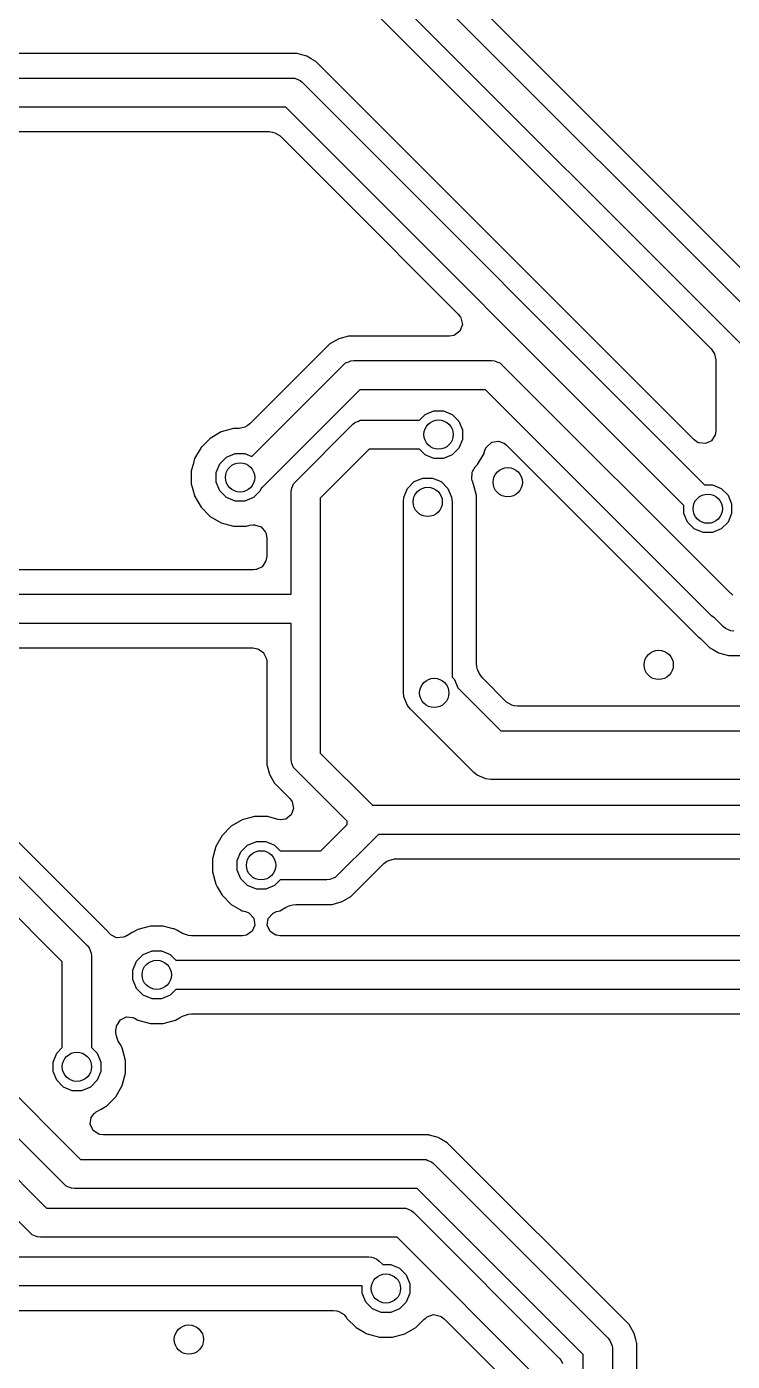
# Model space of a CAD drawing. Header units: inches. Extents: x 0.01 to 5.35, y 0.01 to 3.37.
# Drawn here: x 3.599 to 3.885, y 2.13 to 2.669 of the extents above; entities that cross this region are included whole.
import ezdxf

# ---------------------------------------------------------------- set-up
doc = ezdxf.new("R2010")
doc.units = ezdxf.units.IN
doc.header["$MEASUREMENT"] = 0
doc.layers.add('BLACK', color=250, linetype='CONTINUOUS')

msp = doc.modelspace()

# ---------------------------------------------------------------- linework, layer by layer
at = {"layer": 'BLACK', "linetype": 'CONTINUOUS'}
for p, q in [((3.90338, 2.5564), (3.73354, 2.72624)), ((3.72803, 2.7178), (3.89788, 2.54796)), ((3.8878, 2.54133), (3.72141, 2.70772)), ((3.71905, 2.69613), (3.87601, 2.53917)), ((3.70854, 2.65852), (3.46358, 2.65852)), ((3.71054, 2.65799), (3.70854, 2.65852)), ((3.70854, 2.65852), (3.70854, 2.65852)), ((3.70854, 2.65852), (3.70854, 2.65852)), ((3.71255, 2.65745), (3.71054, 2.65799)), ((3.71054, 2.65799), (3.71054, 2.65799)), ((3.71428, 2.65645), (3.71255, 2.65745)), ((3.71521, 2.65591), (3.71428, 2.65645)), ((3.71428, 2.65645), (3.71428, 2.65645)), ((3.71614, 2.65537), (3.71521, 2.65591)), ((3.86914, 2.50237), (3.71614, 2.65537)), ((3.71614, 2.65537), (3.71614, 2.65537)), ((3.45437, 2.64866), (3.70646, 2.64866)), ((3.70646, 2.64866), (3.70761, 2.64855)), ((3.70761, 2.64855), (3.70796, 2.64841)), ((3.70796, 2.64841), (3.70974, 2.64767)), ((3.70974, 2.64767), (3.71064, 2.64693)), ((3.71064, 2.64693), (3.87331, 2.48426)), ((3.70402, 2.63685), (3.05504, 2.63685)), ((3.86496, 2.47591), (3.70402, 2.63685)), ((3.06156, 2.62699), (3.69721, 2.62699)), ((3.69721, 2.62699), (3.69858, 2.62679)), ((3.69858, 2.62679), (3.69958, 2.6265)), ((3.69958, 2.6265), (3.70165, 2.62527)), ((3.70165, 2.62527), (3.74101, 2.58591)), ((3.74101, 2.58591), (3.75761, 2.5693)), ((3.75761, 2.5693), (3.77374, 2.55318)), ((3.77374, 2.55318), (3.77457, 2.55207)), ((3.77457, 2.55207), (3.77478, 2.55168)), ((3.77478, 2.55168), (3.77537, 2.54899)), ((3.77441, 2.54641), (3.77221, 2.54476)), ((3.77537, 2.54899), (3.77441, 2.54641)), ((3.72177, 2.5412), (3.68947, 2.50889)), ((3.72537, 2.54328), (3.72177, 2.5412)), ((3.72177, 2.5412), (3.72177, 2.5412)), ((3.72177, 2.5412), (3.72177, 2.5412)), ((3.72938, 2.54435), (3.72537, 2.54328)), ((3.72537, 2.54328), (3.72537, 2.54328)), ((3.77022, 2.54435), (3.72938, 2.54435)), ((3.77192, 2.54466), (3.77022, 2.54435)), ((3.77221, 2.54476), (3.77192, 2.54466)), ((3.77221, 2.54476), (3.77221, 2.54476)), ((3.87601, 2.53917), (3.87684, 2.53806)), ((3.87684, 2.53806), (3.87734, 2.53715)), ((3.87734, 2.53715), (3.87793, 2.53481)), ((3.69026, 2.49574), (3.72728, 2.53276)), ((3.72728, 2.53276), (3.72817, 2.53349)), ((3.72817, 2.53349), (3.72942, 2.53401)), ((3.72942, 2.53401), (3.7303, 2.53437)), ((3.7303, 2.53437), (3.73145, 2.53449)), ((3.73145, 2.53449), (3.78723, 2.53449)), ((3.78723, 2.53449), (3.78838, 2.53437)), ((3.78838, 2.53437), (3.78926, 2.53401)), ((3.78926, 2.53401), (3.79051, 2.53349)), ((3.79051, 2.53349), (3.7914, 2.53276)), ((3.7914, 2.53276), (3.88362, 2.44055)), ((3.87793, 2.53481), (3.87793, 2.50629)), ((3.7339, 2.52268), (3.69431, 2.48309)), ((3.78478, 2.52268), (3.7339, 2.52268)), ((3.87612, 2.43134), (3.78478, 2.52268)), ((3.7603, 2.51273), (3.76385, 2.5142)), ((3.76385, 2.5142), (3.76769, 2.5142)), ((3.76769, 2.5142), (3.77123, 2.51273)), ((3.68947, 2.50889), (3.68835, 2.50806)), ((3.70787, 2.48551), (3.73108, 2.50872)), ((3.73108, 2.50872), (3.73197, 2.50946)), ((3.73197, 2.50946), (3.73332, 2.51001)), ((3.73332, 2.51001), (3.7341, 2.51034)), ((3.7341, 2.51034), (3.73525, 2.51045)), ((3.73525, 2.51045), (3.75802, 2.51045)), ((3.75802, 2.51045), (3.7603, 2.51273)), ((3.77123, 2.51273), (3.77395, 2.51001)), ((3.77395, 2.51001), (3.77542, 2.50647)), ((3.6734, 2.50303), (3.66973, 2.49936)), ((3.67789, 2.50563), (3.6734, 2.50303)), ((3.6734, 2.50303), (3.6734, 2.50303)), ((3.6734, 2.50303), (3.6734, 2.50303)), ((3.68291, 2.50697), (3.67789, 2.50563)), ((3.67789, 2.50563), (3.67789, 2.50563)), ((3.6851, 2.50697), (3.68291, 2.50697)), ((3.68744, 2.50757), (3.6851, 2.50697)), ((3.68835, 2.50806), (3.68744, 2.50757)), ((3.77542, 2.50647), (3.77542, 2.50263)), ((3.87761, 2.50444), (3.87618, 2.50209)), ((3.87777, 2.50502), (3.87761, 2.50444)), ((3.87793, 2.50629), (3.87777, 2.50502)), ((3.66973, 2.49936), (3.66714, 2.49487)), ((3.66973, 2.49936), (3.66973, 2.49936)), ((3.66973, 2.49936), (3.66973, 2.49936)), ((3.7377, 2.49864), (3.71795, 2.47889)), ((3.75802, 2.49864), (3.7377, 2.49864)), ((3.7603, 2.49636), (3.75802, 2.49864)), ((3.77395, 2.49908), (3.77123, 2.49636)), ((3.77542, 2.50263), (3.77395, 2.49908)), ((3.78413, 2.49694), (3.78439, 2.49791)), ((3.78439, 2.49791), (3.78493, 2.49919)), ((3.78493, 2.49919), (3.78522, 2.49965)), ((3.78522, 2.49965), (3.78725, 2.5015)), ((3.78725, 2.5015), (3.78996, 2.50196)), ((3.78996, 2.50196), (3.79003, 2.50195)), ((3.79003, 2.50195), (3.79219, 2.50115)), ((3.79219, 2.50115), (3.79235, 2.50104)), ((3.79235, 2.50104), (3.79307, 2.50045)), ((3.79307, 2.50045), (3.832, 2.46152)), ((3.87078, 2.50129), (3.86914, 2.50237)), ((3.87108, 2.50117), (3.87078, 2.50129)), ((3.8737, 2.50089), (3.87108, 2.50117)), ((3.87618, 2.50209), (3.8737, 2.50089)), ((3.66649, 2.49245), (3.66579, 2.48986)), ((3.66714, 2.49487), (3.66649, 2.49245)), ((3.66649, 2.49245), (3.66649, 2.49245)), ((3.67585, 2.48918), (3.67732, 2.49273)), ((3.67732, 2.49273), (3.68003, 2.49545)), ((3.68003, 2.49545), (3.68358, 2.49692)), ((3.68358, 2.49692), (3.68742, 2.49692)), ((3.68742, 2.49692), (3.69026, 2.49574)), ((3.76385, 2.49489), (3.7603, 2.49636)), ((3.76769, 2.49489), (3.76385, 2.49489)), ((3.77123, 2.49636), (3.76769, 2.49489)), ((3.78062, 2.49154), (3.78153, 2.49245)), ((3.78153, 2.49245), (3.78413, 2.49694)), ((3.66579, 2.48986), (3.66579, 2.48467)), ((3.67585, 2.48534), (3.67585, 2.48918)), ((3.7559, 2.48554), (3.75945, 2.48701)), ((3.75945, 2.48701), (3.76329, 2.48701)), ((3.76329, 2.48701), (3.76684, 2.48554)), ((3.77922, 2.4866), (3.77935, 2.48935)), ((3.77936, 2.486), (3.77922, 2.4866)), ((3.77935, 2.48935), (3.77946, 2.48968)), ((3.77946, 2.48968), (3.78062, 2.49154)), ((3.66579, 2.48467), (3.66615, 2.48333)), ((3.66615, 2.48333), (3.66642, 2.48233)), ((3.66642, 2.48233), (3.66706, 2.47995)), ((3.67732, 2.4818), (3.67585, 2.48534)), ((3.68003, 2.47908), (3.67732, 2.4818)), ((3.69368, 2.4818), (3.69097, 2.47908)), ((3.69417, 2.48297), (3.69368, 2.4818)), ((3.69431, 2.48309), (3.69417, 2.48297)), ((3.70614, 2.48134), (3.70626, 2.48249)), ((3.70614, 2.44), (3.70614, 2.48134)), ((3.70626, 2.48249), (3.70687, 2.48398)), ((3.70687, 2.48398), (3.70714, 2.48462)), ((3.70714, 2.48462), (3.70787, 2.48551)), ((3.75172, 2.47928), (3.75319, 2.48283)), ((3.75319, 2.48283), (3.7559, 2.48554)), ((3.76684, 2.48554), (3.76955, 2.48283)), ((3.76955, 2.48283), (3.77102, 2.47928)), ((3.77965, 2.48528), (3.77936, 2.486)), ((3.77961, 2.48526), (3.77965, 2.48528)), ((3.77973, 2.48497), (3.77961, 2.48526)), ((3.78108, 2.47995), (3.77973, 2.48497)), ((3.87331, 2.48426), (3.87653, 2.48426)), ((3.87653, 2.48426), (3.88008, 2.48279)), ((3.88008, 2.48279), (3.88279, 2.48008)), ((3.66706, 2.47995), (3.66714, 2.47966)), ((3.66714, 2.47966), (3.66714, 2.47966)), ((3.66714, 2.47966), (3.6672, 2.47955)), ((3.6672, 2.47955), (3.66816, 2.47789)), ((3.66816, 2.47789), (3.66973, 2.47516)), ((3.68358, 2.47761), (3.68003, 2.47908)), ((3.68742, 2.47761), (3.68358, 2.47761)), ((3.69097, 2.47908), (3.68742, 2.47761)), ((3.71795, 2.47889), (3.71795, 2.43409)), ((3.75153, 2.47736), (3.75172, 2.47928)), ((3.75153, 2.40052), (3.75153, 2.47736)), ((3.77102, 2.47928), (3.77121, 2.47736)), ((3.77121, 2.47736), (3.77121, 2.40658)), ((3.78108, 2.41193), (3.78108, 2.47995)), ((3.78108, 2.47995), (3.78108, 2.47995)), ((3.86496, 2.47269), (3.86496, 2.47591)), ((3.88279, 2.48008), (3.88426, 2.47653)), ((3.88426, 2.47653), (3.88426, 2.47269)), ((3.66973, 2.47516), (3.6734, 2.4715)), ((3.6734, 2.4715), (3.67789, 2.4689)), ((3.86643, 2.46914), (3.86496, 2.47269)), ((3.88426, 2.47269), (3.88279, 2.46914)), ((3.67789, 2.4689), (3.68291, 2.46756)), ((3.68291, 2.46756), (3.68291, 2.46756)), ((3.68291, 2.46756), (3.68809, 2.46756)), ((3.68809, 2.46756), (3.68946, 2.46792)), ((3.68809, 2.46756), (3.68809, 2.46756)), ((3.68946, 2.46792), (3.69084, 2.46809)), ((3.69084, 2.46809), (3.69138, 2.46808)), ((3.69138, 2.46808), (3.694, 2.46724)), ((3.694, 2.46724), (3.69575, 2.46512)), ((3.69575, 2.46512), (3.69575, 2.46512)), ((3.69575, 2.46512), (3.69589, 2.46481)), ((3.86914, 2.46643), (3.86643, 2.46914)), ((3.87269, 2.46496), (3.86914, 2.46643)), ((3.88008, 2.46643), (3.87653, 2.46496)), ((3.88279, 2.46914), (3.88008, 2.46643)), ((3.63215, 2.30355), (3.47521, 2.46049)), ((3.69589, 2.46481), (3.69628, 2.46289)), ((3.69628, 2.46289), (3.69628, 2.45545)), ((3.832, 2.46152), (3.87062, 2.42289)), ((3.87653, 2.46496), (3.87269, 2.46496)), ((3.69628, 2.45545), (3.69608, 2.45407)), ((3.4697, 2.45205), (3.62371, 2.29805)), ((3.69087, 2.44986), (3.54807, 2.44986)), ((3.69191, 2.44997), (3.69087, 2.44986)), ((3.69221, 2.45004), (3.69191, 2.44997)), ((3.69437, 2.45112), (3.69221, 2.45004)), ((3.69442, 2.45117), (3.69437, 2.45112)), ((3.69591, 2.45348), (3.69442, 2.45117)), ((3.69605, 2.45396), (3.69591, 2.45348)), ((3.69608, 2.45407), (3.69605, 2.45396)), ((3.61362, 2.29143), (3.46308, 2.44197)), ((3.54127, 2.44), (3.70614, 2.44)), ((3.88362, 2.44055), (3.88391, 2.44043)), ((3.88391, 2.44043), (3.8848, 2.43969)), ((3.71795, 2.43409), (3.71795, 2.3758)), ((3.70614, 2.42819), (3.53882, 2.42819)), ((3.70614, 2.37335), (3.70614, 2.42819)), ((3.87701, 2.43061), (3.87612, 2.43134)), ((3.87731, 2.43048), (3.87701, 2.43061)), ((3.88091, 2.42688), (3.87731, 2.43048)), ((3.87062, 2.42289), (3.87067, 2.42285)), ((3.87067, 2.42285), (3.87074, 2.4228)), ((3.87074, 2.4228), (3.87081, 2.42275)), ((3.87081, 2.42275), (3.87093, 2.42267)), ((3.87093, 2.42267), (3.87093, 2.42267)), ((3.87093, 2.42267), (3.87115, 2.42253)), ((3.87115, 2.42253), (3.8716, 2.42219)), ((3.8716, 2.42219), (3.87208, 2.42177)), ((3.8818, 2.42615), (3.88091, 2.42688)), ((3.88305, 2.42563), (3.8818, 2.42615)), ((3.88393, 2.42527), (3.88305, 2.42563)), ((3.88508, 2.42515), (3.88393, 2.42527)), ((3.53674, 2.41833), (3.6907, 2.41833)), ((3.6907, 2.41833), (3.69207, 2.41813)), ((3.69207, 2.41813), (3.69266, 2.41796)), ((3.69266, 2.41796), (3.69497, 2.41647)), ((3.69497, 2.41647), (3.69502, 2.41642)), ((3.87208, 2.42177), (3.87247, 2.42138)), ((3.87247, 2.42138), (3.87247, 2.42138)), ((3.87247, 2.42138), (3.8754, 2.41844)), ((3.8754, 2.41844), (3.8756, 2.41833)), ((3.8756, 2.41833), (3.87563, 2.41831)), ((3.87563, 2.41831), (3.87589, 2.41811)), ((3.87589, 2.41811), (3.87589, 2.41811)), ((3.87589, 2.41811), (3.87647, 2.41783)), ((3.87647, 2.41783), (3.87851, 2.41665)), ((3.87851, 2.41665), (3.879, 2.41637)), ((3.69502, 2.41642), (3.6961, 2.41426)), ((3.6961, 2.41426), (3.69617, 2.41396)), ((3.69617, 2.41396), (3.69628, 2.41292)), ((3.69628, 2.41292), (3.69628, 2.37128)), ((3.78124, 2.41067), (3.78108, 2.41193)), ((3.879, 2.41637), (3.88301, 2.41529)), ((3.88301, 2.41529), (3.88301, 2.41529)), ((3.88301, 2.41529), (4.0477, 2.41529)), ((3.77121, 2.40658), (3.77219, 2.40561)), ((3.78153, 2.4096), (3.78124, 2.41067)), ((3.78217, 2.40817), (3.78153, 2.4096)), ((3.78303, 2.40687), (3.78217, 2.40817)), ((3.78365, 2.4061), (3.78303, 2.40687)), ((3.79329, 2.39647), (3.78365, 2.4061)), ((3.75172, 2.3986), (3.75153, 2.40052)), ((3.77219, 2.40561), (3.77359, 2.40222)), ((3.77359, 2.40222), (3.79093, 2.38488)), ((3.40203, 2.39716), (3.60722, 2.19197)), ((3.43562, 2.39698), (3.62095, 2.21165)), ((3.75319, 2.39505), (3.75172, 2.3986)), ((3.75441, 2.39356), (3.75319, 2.39505)), ((3.75319, 2.39505), (3.75319, 2.39505)), ((3.79537, 2.39523), (3.79329, 2.39647)), ((3.79636, 2.39494), (3.79537, 2.39523)), ((3.79774, 2.39474), (3.79636, 2.39494)), ((3.77989, 2.36808), (3.75441, 2.39356)), ((4.37468, 2.39474), (3.79774, 2.39474)), ((3.6006, 2.18189), (3.39541, 2.38708)), ((3.61432, 2.20157), (3.42727, 2.38863)), ((3.79093, 2.38488), (3.99551, 2.38488)), ((3.70626, 2.3722), (3.70614, 2.37335)), ((3.71795, 2.3758), (3.73886, 2.35489)), ((3.69628, 2.37128), (3.69633, 2.3711)), ((3.69633, 2.3711), (3.69643, 2.37071)), ((3.69643, 2.37071), (3.69735, 2.36727)), ((3.70649, 2.37164), (3.70626, 2.3722)), ((3.70714, 2.37007), (3.70649, 2.37164)), ((3.70787, 2.36918), (3.70714, 2.37007)), ((3.72878, 2.34827), (3.70787, 2.36918)), ((3.78138, 2.36686), (3.77989, 2.36808)), ((3.69735, 2.36727), (3.69748, 2.36705)), ((3.69748, 2.36705), (3.69832, 2.3656)), ((3.69832, 2.3656), (3.69832, 2.3656)), ((3.69832, 2.3656), (3.69943, 2.36367)), ((3.69943, 2.36367), (3.69943, 2.36367)), ((3.69943, 2.36367), (3.70551, 2.35759)), ((3.78493, 2.36539), (3.78138, 2.36686)), ((3.78138, 2.36686), (3.78138, 2.36686)), ((3.78685, 2.3652), (3.78493, 2.36539)), ((3.99551, 2.3652), (3.78685, 2.3652)), ((3.70551, 2.35759), (3.70635, 2.35648)), ((3.70714, 2.3534), (3.70618, 2.35082)), ((3.70635, 2.35648), (3.70656, 2.35609)), ((3.70656, 2.35609), (3.70714, 2.3534)), ((3.73886, 2.35489), (3.73897, 2.35476)), ((3.73897, 2.35476), (3.73902, 2.35476)), ((3.73902, 2.35476), (4.45354, 2.35476)), ((3.68639, 2.34884), (3.6819, 2.34625)), ((3.6914, 2.35019), (3.68639, 2.34884)), ((3.68639, 2.34884), (3.68639, 2.34884)), ((3.69659, 2.35019), (3.6914, 2.35019)), ((3.7009, 2.34903), (3.69659, 2.35019)), ((3.69659, 2.35019), (3.69659, 2.35019)), ((3.7017, 2.34889), (3.7009, 2.34903)), ((3.70179, 2.34888), (3.7017, 2.34889)), ((3.70396, 2.34916), (3.70179, 2.34888)), ((3.70398, 2.34917), (3.70396, 2.34916)), ((3.70618, 2.35082), (3.70398, 2.34917)), ((3.70398, 2.34917), (3.70398, 2.34917)), ((3.71819, 2.33639), (3.72878, 2.34697)), ((3.72878, 2.34697), (3.72878, 2.34827)), ((3.67823, 2.34258), (3.67564, 2.33809)), ((3.6819, 2.34625), (3.67823, 2.34258)), ((3.67823, 2.34258), (3.67823, 2.34258)), ((3.67823, 2.34258), (3.67823, 2.34258)), ((3.6819, 2.34625), (3.6819, 2.34625)), ((3.6819, 2.34625), (3.6819, 2.34625)), ((3.74146, 2.34295), (3.73886, 2.34035)), ((4.44889, 2.34295), (3.74146, 2.34295)), ((3.67564, 2.33809), (3.67429, 2.33307)), ((3.67564, 2.33809), (3.67564, 2.33809)), ((3.68435, 2.3324), (3.68581, 2.33595)), ((3.68581, 2.33595), (3.68853, 2.33866)), ((3.68853, 2.33866), (3.69208, 2.34013)), ((3.69208, 2.34013), (3.69592, 2.34013)), ((3.69592, 2.34013), (3.69947, 2.33866)), ((3.69947, 2.33866), (3.70175, 2.33639)), ((3.70175, 2.33639), (3.71819, 2.33639)), ((3.73886, 2.34035), (3.72481, 2.3263)), ((3.67429, 2.33307), (3.67429, 2.32789)), ((3.68435, 2.32856), (3.68435, 2.3324)), ((3.73032, 2.31786), (3.74362, 2.33116)), ((3.74362, 2.33116), (3.74473, 2.332)), ((3.74473, 2.332), (3.74564, 2.33249)), ((3.74564, 2.33249), (3.74798, 2.33309)), ((3.74798, 2.33309), (4.43872, 2.33309)), ((3.67429, 2.32789), (3.67564, 2.32287)), ((3.68581, 2.32501), (3.68435, 2.32856)), ((3.68853, 2.3223), (3.68581, 2.32501)), ((3.72312, 2.32524), (3.72179, 2.32469)), ((3.72392, 2.32557), (3.72312, 2.32524)), ((3.72481, 2.3263), (3.72392, 2.32557)), ((3.67564, 2.32287), (3.67624, 2.32183)), ((3.67624, 2.32183), (3.67667, 2.32109)), ((3.67667, 2.32109), (3.67823, 2.31838)), ((3.69208, 2.32083), (3.68853, 2.3223)), ((3.69592, 2.32083), (3.69208, 2.32083)), ((3.69947, 2.3223), (3.69592, 2.32083)), ((3.70175, 2.32457), (3.69947, 2.3223)), ((3.72064, 2.32457), (3.70175, 2.32457)), ((3.72179, 2.32469), (3.72064, 2.32457)), ((3.67823, 2.31838), (3.6819, 2.31471)), ((3.6819, 2.31471), (3.6857, 2.31252)), ((3.70441, 2.31374), (3.70559, 2.31422)), ((3.70559, 2.31422), (3.70679, 2.31455)), ((3.70679, 2.31455), (3.70805, 2.31471)), ((3.70805, 2.31471), (3.72271, 2.31471)), ((3.72271, 2.31471), (3.72672, 2.31579)), ((3.72271, 2.31471), (3.72271, 2.31471)), ((3.72672, 2.31579), (3.73032, 2.31786)), ((3.6857, 2.31252), (3.6857, 2.31252)), ((3.6857, 2.31252), (3.6857, 2.31252)), ((3.6857, 2.31252), (3.68639, 2.31212)), ((3.68639, 2.31212), (3.68639, 2.31212)), ((3.68639, 2.31212), (3.6877, 2.31177)), ((3.6877, 2.31177), (3.68898, 2.31122)), ((3.68898, 2.31122), (3.68911, 2.31114)), ((3.68911, 2.31114), (3.68919, 2.31109)), ((3.68919, 2.31109), (3.69104, 2.30906)), ((3.69104, 2.30906), (3.69149, 2.30635)), ((3.69652, 2.30624), (3.69691, 2.30897)), ((3.69691, 2.30897), (3.69871, 2.31104)), ((3.69871, 2.31104), (3.69879, 2.31109)), ((3.69879, 2.31109), (3.69887, 2.31114)), ((3.69887, 2.31114), (3.70024, 2.31175)), ((3.70024, 2.31175), (3.7016, 2.31212)), ((3.7016, 2.31212), (3.70393, 2.31346)), ((3.70393, 2.31346), (3.70441, 2.31374)), ((3.63231, 2.30335), (3.63215, 2.30355)), ((3.63279, 2.30281), (3.63231, 2.30335)), ((3.64193, 2.30326), (3.64085, 2.30264)), ((3.64421, 2.30458), (3.64193, 2.30326)), ((3.64922, 2.30592), (3.64421, 2.30458)), ((3.65441, 2.30592), (3.64922, 2.30592)), ((3.65845, 2.30484), (3.65441, 2.30592)), ((3.65441, 2.30592), (3.65441, 2.30592)), ((3.6588, 2.30475), (3.65845, 2.30484)), ((3.65912, 2.30471), (3.6588, 2.30475)), ((3.65972, 2.30446), (3.65912, 2.30471)), ((3.65998, 2.30426), (3.65972, 2.30446)), ((3.66223, 2.30296), (3.65998, 2.30426)), ((3.69041, 2.30382), (3.68813, 2.30228)), ((3.69149, 2.30635), (3.69041, 2.30382)), ((3.69766, 2.30374), (3.69652, 2.30624)), ((3.69997, 2.30225), (3.69766, 2.30374)), ((3.62371, 2.29805), (3.62444, 2.29715)), ((3.63319, 2.30242), (3.63279, 2.30281)), ((3.6356, 2.30115), (3.63319, 2.30242)), ((3.63834, 2.30138), (3.6356, 2.30115)), ((3.63896, 2.30162), (3.63834, 2.30138)), ((3.63964, 2.30194), (3.63896, 2.30162)), ((3.63972, 2.30199), (3.63964, 2.30194)), ((3.63974, 2.302), (3.63972, 2.30199)), ((3.63972, 2.30199), (3.63972, 2.30199)), ((3.64085, 2.30264), (3.63974, 2.302)), ((3.6634, 2.30248), (3.66223, 2.30296)), ((3.6646, 2.30215), (3.6634, 2.30248)), ((3.66587, 2.30199), (3.6646, 2.30215)), ((3.68647, 2.30199), (3.66587, 2.30199)), ((3.68796, 2.30222), (3.68647, 2.30199)), ((3.68813, 2.30228), (3.68796, 2.30222)), ((3.70021, 2.30219), (3.69997, 2.30225)), ((3.70158, 2.30199), (3.70021, 2.30219)), ((4.13872, 2.30199), (3.70158, 2.30199)), ((3.62444, 2.29715), (3.62492, 2.296)), ((3.62492, 2.296), (3.62532, 2.29502)), ((3.62532, 2.29502), (3.62543, 2.29387)), ((3.62543, 2.29387), (3.62543, 2.2568)), ((3.64363, 2.29169), (3.64635, 2.2944)), ((3.64635, 2.2944), (3.6499, 2.29587)), ((3.6499, 2.29587), (3.65374, 2.29587)), ((3.65374, 2.29587), (3.65729, 2.2944)), ((3.65729, 2.2944), (3.65956, 2.29213)), ((3.61362, 2.2568), (3.61362, 2.29143)), ((3.64216, 2.28814), (3.64363, 2.29169)), ((3.64216, 2.2843), (3.64216, 2.28814)), ((3.65956, 2.29213), (4.31048, 2.29213)), ((3.64363, 2.28075), (3.64216, 2.2843)), ((3.64635, 2.27804), (3.64363, 2.28075)), ((3.6499, 2.27657), (3.64635, 2.27804)), ((3.65374, 2.27657), (3.6499, 2.27657)), ((3.65729, 2.27804), (3.65374, 2.27657)), ((3.65956, 2.28031), (3.65729, 2.27804)), ((4.30986, 2.28031), (3.65956, 2.28031)), ((3.63549, 2.26522), (3.6356, 2.26557)), ((3.6356, 2.26557), (3.63565, 2.26575)), ((3.63565, 2.26575), (3.63714, 2.26806)), ((3.63714, 2.26806), (3.63964, 2.2692)), ((3.63964, 2.2692), (3.6397, 2.26921)), ((3.6397, 2.26921), (3.64199, 2.26899)), ((3.64199, 2.26899), (3.64218, 2.26893)), ((3.64218, 2.26893), (3.64302, 2.26854)), ((3.64302, 2.26854), (3.64421, 2.26786)), ((3.64421, 2.26786), (3.64922, 2.26652)), ((3.64922, 2.26652), (3.64922, 2.26652)), ((3.64922, 2.26652), (3.65441, 2.26652)), ((3.65441, 2.26652), (3.65942, 2.26786)), ((3.65441, 2.26652), (3.65441, 2.26652)), ((3.65942, 2.26786), (3.66106, 2.26881)), ((3.66106, 2.26881), (3.66223, 2.26948)), ((3.66223, 2.26948), (3.6634, 2.26996)), ((3.6634, 2.26996), (3.6646, 2.27029)), ((3.6646, 2.27029), (3.66587, 2.27045)), ((3.66587, 2.27045), (4.24637, 2.27045)), ((3.6353, 2.26385), (3.63549, 2.26522)), ((3.6353, 2.2631), (3.6353, 2.26385)), ((3.63546, 2.26184), (3.6353, 2.2631)), ((3.63554, 2.26155), (3.63546, 2.26184)), ((3.63578, 2.26064), (3.63554, 2.26155)), ((3.63627, 2.25946), (3.63578, 2.26064)), ((3.61135, 2.25452), (3.61362, 2.2568)), ((3.62543, 2.2568), (3.62771, 2.25452)), ((3.63699, 2.25821), (3.63627, 2.25946)), ((3.63757, 2.25721), (3.63699, 2.25821)), ((3.63789, 2.25666), (3.63757, 2.25721)), ((3.63757, 2.25721), (3.63757, 2.25721)), ((3.63923, 2.25165), (3.63789, 2.25666)), ((3.63789, 2.25666), (3.63789, 2.25666)), ((3.60988, 2.25097), (3.61135, 2.25452)), ((3.60988, 2.24713), (3.60988, 2.25097)), ((3.62771, 2.25452), (3.62918, 2.25097)), ((3.62918, 2.25097), (3.62918, 2.24713)), ((3.63923, 2.24646), (3.63923, 2.25165)), ((3.61135, 2.24359), (3.60988, 2.24713)), ((3.62918, 2.24713), (3.62771, 2.24359)), ((3.63789, 2.24145), (3.63923, 2.24646)), ((3.61406, 2.24087), (3.61135, 2.24359)), ((3.61761, 2.2394), (3.61406, 2.24087)), ((3.62145, 2.2394), (3.61761, 2.2394)), ((3.625, 2.24087), (3.62145, 2.2394)), ((3.62771, 2.24359), (3.625, 2.24087)), ((3.6353, 2.23696), (3.63789, 2.24145)), ((3.62934, 2.23196), (3.63163, 2.23329)), ((3.63163, 2.23329), (3.6353, 2.23696)), ((3.6249, 2.22583), (3.62529, 2.22855)), ((3.62529, 2.22855), (3.6253, 2.22857)), ((3.6253, 2.22857), (3.62664, 2.23031)), ((3.62664, 2.23031), (3.62671, 2.23037)), ((3.62671, 2.23037), (3.62737, 2.23083)), ((3.62737, 2.23083), (3.62934, 2.23196)), ((3.62605, 2.22333), (3.6249, 2.22583)), ((3.62836, 2.22184), (3.62605, 2.22333)), ((3.62879, 2.22171), (3.62836, 2.22184)), ((3.63016, 2.22152), (3.62879, 2.22171)), ((3.76165, 2.22152), (3.63016, 2.22152)), ((3.76179, 2.22148), (3.76165, 2.22152)), ((3.76165, 2.22152), (3.76165, 2.22152)), ((3.76216, 2.22138), (3.76179, 2.22148)), ((3.76216, 2.22138), (3.76216, 2.22138)), ((3.76566, 2.22044), (3.76216, 2.22138)), ((3.76677, 2.2198), (3.76566, 2.22044)), ((3.767, 2.21967), (3.76677, 2.2198)), ((3.76925, 2.21837), (3.767, 2.21967)), ((3.767, 2.21967), (3.767, 2.21967)), ((3.84277, 2.14484), (3.76925, 2.21837)), ((3.76925, 2.21837), (3.76925, 2.21837)), ((3.76925, 2.21837), (3.76925, 2.21837)), ((3.62095, 2.21165), (3.75957, 2.21165)), ((3.75957, 2.21165), (3.76072, 2.21154)), ((3.76072, 2.21154), (3.76148, 2.21123)), ((3.76148, 2.21123), (3.76285, 2.21066)), ((3.76285, 2.21066), (3.76375, 2.20992)), ((3.76375, 2.20992), (3.83433, 2.13934)), ((3.61522, 2.20084), (3.61432, 2.20157)), ((3.61647, 2.20032), (3.61522, 2.20084)), ((3.61735, 2.19996), (3.61647, 2.20032)), ((3.6185, 2.19984), (3.61735, 2.19996)), ((3.75712, 2.19984), (3.6185, 2.19984)), ((3.82425, 2.13272), (3.75712, 2.19984)), ((3.60722, 2.19197), (3.75142, 2.19197)), ((3.75142, 2.19197), (3.75257, 2.19186)), ((3.75257, 2.19186), (3.75345, 2.19149)), ((3.75345, 2.19149), (3.7547, 2.19097)), ((3.7547, 2.19097), (3.75559, 2.19024)), ((3.75559, 2.19024), (3.81465, 2.13118)), ((3.6015, 2.18115), (3.6006, 2.18189)), ((3.60274, 2.18064), (3.6015, 2.18115)), ((3.60363, 2.18027), (3.60274, 2.18064)), ((3.60478, 2.18016), (3.60363, 2.18027)), ((3.74897, 2.18016), (3.60478, 2.18016)), ((3.80457, 2.12456), (3.74897, 2.18016)), ((3.48227, 2.17228), (3.73755, 2.17228)), ((3.73755, 2.17228), (3.7387, 2.17217)), ((3.7387, 2.17217), (3.73959, 2.1718)), ((3.73959, 2.1718), (3.74083, 2.17129)), ((3.74083, 2.17129), (3.74173, 2.17055)), ((3.74173, 2.17055), (3.74318, 2.1691)), ((3.74318, 2.1691), (3.7464, 2.1691)), ((3.7464, 2.1691), (3.74995, 2.16763)), ((3.74995, 2.16763), (3.75267, 2.16491)), ((3.75267, 2.16491), (3.75414, 2.16137)), ((3.73483, 2.16047), (3.47982, 2.16047)), ((3.73483, 2.15753), (3.73483, 2.16047)), ((3.7363, 2.15398), (3.73483, 2.15753)), ((3.75414, 2.15753), (3.75267, 2.15398)), ((3.75414, 2.16137), (3.75414, 2.15753)), ((3.73902, 2.15126), (3.7363, 2.15398)), ((3.75267, 2.15398), (3.74995, 2.15126)), ((3.48227, 2.15061), (3.72331, 2.15061)), ((3.72331, 2.15061), (3.72469, 2.15041)), ((3.72469, 2.15041), (3.725, 2.15032)), ((3.725, 2.15032), (3.7254, 2.1502)), ((3.7254, 2.1502), (3.72756, 2.14889)), ((3.72756, 2.14889), (3.72772, 2.14872)), ((3.72772, 2.14872), (3.72784, 2.14859)), ((3.72784, 2.14859), (3.72853, 2.14766)), ((3.72853, 2.14766), (3.72872, 2.14735)), ((3.72872, 2.14735), (3.73239, 2.14368)), ((3.74256, 2.14979), (3.73902, 2.15126)), ((3.7464, 2.14979), (3.74256, 2.14979)), ((3.74995, 2.15126), (3.7464, 2.14979)), ((3.75658, 2.14368), (3.75978, 2.14687)), ((3.75978, 2.14687), (3.76035, 2.14736)), ((3.76035, 2.14736), (3.76055, 2.14751)), ((3.76055, 2.14751), (3.76117, 2.14796)), ((3.76117, 2.14796), (3.76376, 2.14889)), ((3.76376, 2.14889), (3.76642, 2.14829)), ((3.76642, 2.14829), (3.76688, 2.14803)), ((3.76688, 2.14803), (3.76797, 2.14721)), ((3.76797, 2.14721), (3.79278, 2.1224)), ((3.73239, 2.14368), (3.73569, 2.14177)), ((3.73569, 2.14177), (3.73655, 2.14127)), ((3.75209, 2.14108), (3.75658, 2.14368)), ((3.84485, 2.14125), (3.84277, 2.14484)), ((3.73655, 2.14127), (3.73688, 2.14108)), ((3.73688, 2.14108), (3.74189, 2.13974)), ((3.74189, 2.13974), (3.74189, 2.13974)), ((3.74189, 2.13974), (3.74708, 2.13974)), ((3.74708, 2.13974), (3.75209, 2.14108)), ((3.74708, 2.13974), (3.74708, 2.13974)), ((3.83433, 2.13934), (3.83507, 2.13844)), ((3.83507, 2.13844), (3.83557, 2.13724)), ((3.83557, 2.13724), (3.83595, 2.13631)), ((3.83595, 2.13631), (3.83606, 2.13516)), ((3.84551, 2.1388), (3.84485, 2.14125)), ((3.84593, 2.13724), (3.84551, 2.1388)), ((3.84593, 1.89778), (3.84593, 2.13724)), ((3.84593, 2.13724), (3.84593, 2.13724)), ((3.81465, 2.13118), (3.81538, 2.13029)), ((3.82425, 1.88882), (3.82425, 2.13272)), ((3.83606, 2.13516), (3.83606, 1.89127)), ((3.81538, 2.13029), (3.81584, 2.12919))]:
    msp.add_line(p, q, dxfattribs=at)
at = {"layer": 'BLACK'}
for centre in [(3.76577, 2.50455), (3.6855, 2.48726), (3.79374, 2.48528), (3.76137, 2.47736), (3.87461, 2.47461), (3.85476, 2.41146), (3.764, 2.40014), (3.694, 2.33048), (3.65182, 2.28622), (3.61953, 2.24905), (3.74448, 2.15945), (3.6648, 2.13882)]:
    msp.add_circle(centre, 0.00591, dxfattribs=at)
at = {"layer": 'WHITE'}
for centre in [(3.76577, 2.50455), (3.6855, 2.48726), (3.79374, 2.48528), (3.76137, 2.47736), (3.87461, 2.47461), (3.85476, 2.41146), (3.764, 2.40014), (3.694, 2.33048), (3.65182, 2.28622), (3.61953, 2.24905), (3.74448, 2.15945), (3.6648, 2.13882)]:
    msp.add_circle(centre, 0.00591, dxfattribs=at)

doc.saveas('drawing.dxf')
